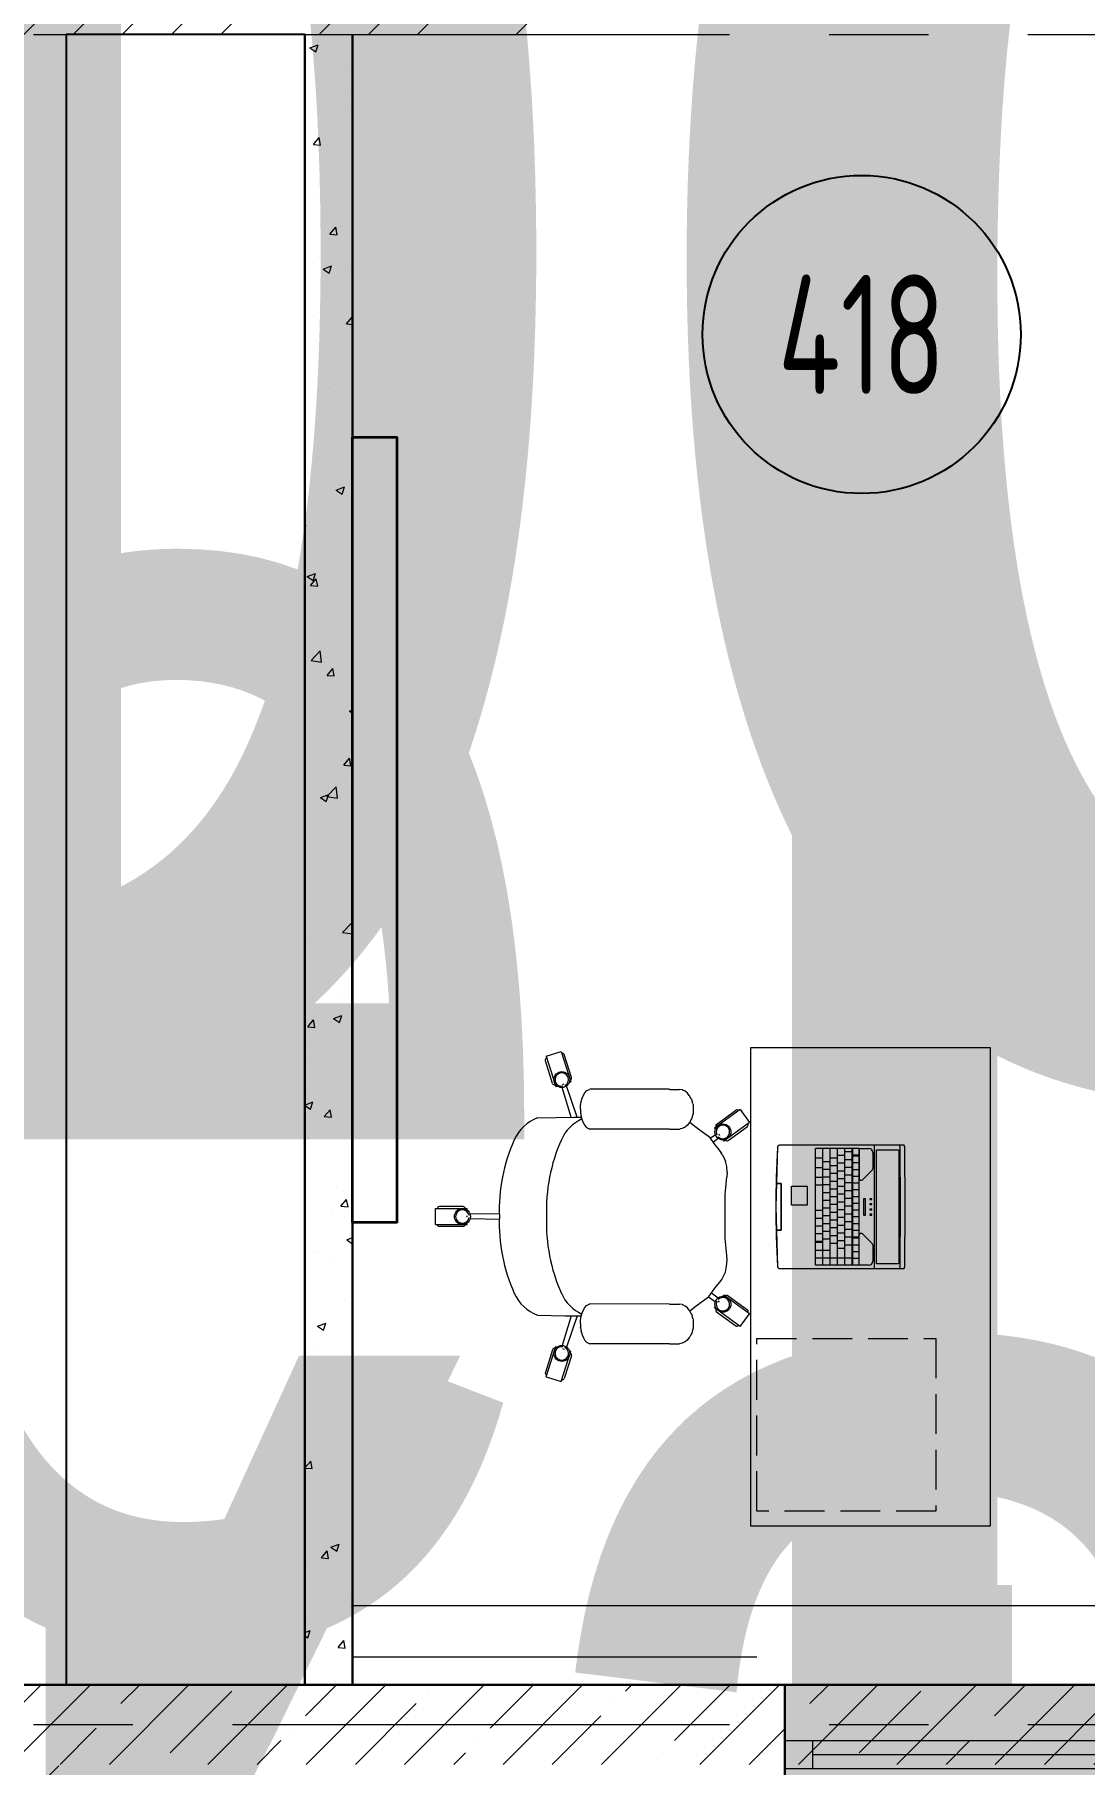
# Model space of a CAD drawing. Header units: millimetres. Extents: x -13407 to 115150, y -83292 to 109271.
# Drawn here: x 38939 to 41578, y 11440 to 15790 of the extents above; entities that cross this region are included whole.
import ezdxf
from ezdxf.enums import TextEntityAlignment as Align

# ---------------------------------------------------------------- set-up
doc = ezdxf.new("R2018")
doc.units = ezdxf.units.MM
doc.linetypes.add('CENTER', pattern=[2, 1.25, -0.25, 0.25, -0.25])
doc.linetypes.add('ГОСТ 2.303 4', pattern=[7, 5, -2, 0])
doc.layers.get('Defpoints').update_dxf_attribs({"color": 6})
for name, color, linetype, lineweight in [('АР_Маркер экспликации', 239, 'Continuous', 13), ('АР_Номер помещения', 1, 'Continuous', 25), ('АР_Окна БЛОК', 250, 'Continuous', 13), ('АР_Оси', 193, 'Continuous', 9), ('АР_Перегородки газоблок', 165, 'Continuous', 30), ('АР_Перегородки газоблок_Штрих', 165, 'Continuous', 5), ('АР_Подоконники', 163, 'Continuous', 9), ('АР_Помещения_площадь', 19, 'Continuous', 9), ('АР_Сущ Несущая стена', 202, 'Continuous', 30), ('АР_Штриховка монолит', 250, 'Continuous', 9), ('ТХ_мебель передв', 250, 'Continuous', 13), ('ТХ_обор_комп принт', 30, 'Continuous', 13)]:
    doc.layers.add(name, color=color, linetype=linetype, lineweight=lineweight)
doc.layers.add('АР_Названия помещений', color=124, linetype='Continuous', lineweight=5, plot=False)
doc.layers.add('ТХ_подиум скрыть', color=7, linetype='Continuous')
doc.styles.add('ISOCPEUR', font='isocpeur.ttf', dxfattribs={"width": 0.7})
doc.styles.get("Standard").update_dxf_attribs({"font": 'arial.ttf'})

# ---------------------------------------------------------------- blocks, each defined once
blk = doc.blocks.new('*U150')
at = {"true_color": 0xffffff}
h = blk.add_hatch(color=7, dxfattribs=at)
h.dxf.hatch_style = 1
h.paths.add_polyline_path([(-1310, -140), (0, -140), (0, 220), (-1310, 220)])
at = {"lineweight": 30}
for p, q in [((-1310, -140), (-1310, 220)), ((0, -140), (0, 220))]:
    blk.add_line(p, q, dxfattribs=at)
for p, q in [((0, 220), (-1310, 220)), ((-1310, 70), (0, 70)), ((-1240, 0), (-1240, 70)), ((-70, 0), (-70, 70)), ((-1310, 0), (0, 0)), ((-1240, 35), (-70, 35)), ((-1310, -140), (0, -140)), ((-1310, -140), (-1310, -140)), ((-1310, -140), (-1310, -140)), ((0, -140), (0, -140)), ((0, -140), (0, -140))]:
    blk.add_line(p, q)
blk = doc.blocks.new('*U267')
at = {"layer": 'АР_Номер помещения', "color": 7}
blk.add_circle((-19374.1, -677.2), 400, dxfattribs=at)
at = {"layer": 'Defpoints', "color": 7, "style": 'ISOCPEUR', "width": 0.7, "flags": 1}
blk.add_attdef('КАТЕГОРИЯ', (-499.2, -2092.2), '', height=250, dxfattribs=at)
at = {"layer": 'Defpoints', "color": 7, "style": 'ISOCPEUR', "width": 0.7}
blk.add_attdef('ПЛОЩАДЬ_ПОМЕЩЕНИЯ', text='', height=200, dxfattribs=at).set_placement((-13142, -3358.3), align=Align.MIDDLE_RIGHT)
at = {"layer": 'АР_Номер помещения', "color": 7, "style": 'ISOCPEUR', "width": 0.7}
blk.add_attdef('НОМЕР_ПОМЕЩЕНИЯ', text='', height=300, dxfattribs=at).set_placement((-19374.1, -677.2), align=Align.MIDDLE_CENTER)
at = {"layer": 'АР_Помещения_площадь', "color": 7, "lineweight": 30, "width": 0.7, "flags": 104}
blk.add_attdef('ИМЯ_ПОМЕЩЕНИЯ', text='', height=100, dxfattribs=at).set_placement((157.6, 1217.1), align=Align.MIDDLE_CENTER)
blk = doc.blocks.new('*U254')
at = {"layer": 'Defpoints', "color": 7, "style": 'ISOCPEUR', "width": 0.7}
blk.add_attdef('ПЛОЩАДЬ_ПОМЕЩЕНИЯ', text='', height=200, dxfattribs=at).set_placement((-15338.2, 559.2), align=Align.MIDDLE_RIGHT)
at = {"layer": 'Defpoints', "color": 7, "style": 'ISOCPEUR', "width": 0.7, "flags": 1}
blk.add_attdef('КАТЕГОРИЯ', (-499.2, -2092.2), '', height=250, dxfattribs=at)
at = {"layer": 'АР_Номер помещения', "color": 7, "style": 'ISOCPEUR', "width": 0.7}
blk.add_attdef('НОМЕР_ПОМЕЩЕНИЯ', text='', height=300, dxfattribs=at).set_placement((-15880.9, 1810), align=Align.MIDDLE_CENTER)
at = {"layer": 'АР_Помещения_площадь', "color": 7, "lineweight": 30, "width": 0.7, "flags": 104}
blk.add_attdef('ИМЯ_ПОМЕЩЕНИЯ', text='', height=100, dxfattribs=at).set_placement((157.6, 1217.1), align=Align.MIDDLE_CENTER)
blk = doc.blocks.new('*U255')
at = {"layer": 'Defpoints', "color": 7, "style": 'ISOCPEUR', "width": 0.7, "flags": 1}
blk.add_attdef('КАТЕГОРИЯ', (-499.2, -2092.2), '', height=250, dxfattribs=at)
at = {"layer": 'Defpoints', "color": 7, "style": 'ISOCPEUR', "width": 0.7}
blk.add_attdef('ПЛОЩАДЬ_ПОМЕЩЕНИЯ', text='', height=200, dxfattribs=at).set_placement((-15686.6, -3870.8), align=Align.MIDDLE_RIGHT)
at = {"layer": 'АР_Номер помещения', "color": 7, "style": 'ISOCPEUR', "width": 0.7}
blk.add_attdef('НОМЕР_ПОМЕЩЕНИЯ', text='', height=300, dxfattribs=at).set_placement((-16530.2, -3402.8), align=Align.MIDDLE_CENTER)
at = {"layer": 'АР_Помещения_площадь', "color": 7, "lineweight": 30, "width": 0.7, "flags": 104}
blk.add_attdef('ИМЯ_ПОМЕЩЕНИЯ', text='', height=100, dxfattribs=at).set_placement((157.6, 1217.1), align=Align.MIDDLE_CENTER)
blk = doc.blocks.new('*U256')
at = {"layer": 'Defpoints', "color": 7, "style": 'ISOCPEUR', "width": 0.7}
blk.add_attdef('ПЛОЩАДЬ_ПОМЕЩЕНИЯ', text='', height=200, dxfattribs=at).set_placement((-18524.8, 365.1), align=Align.MIDDLE_RIGHT)
at = {"layer": 'Defpoints', "color": 7, "style": 'ISOCPEUR', "width": 0.7, "flags": 1}
blk.add_attdef('КАТЕГОРИЯ', (-499.2, -2092.2), '', height=250, dxfattribs=at)
at = {"layer": 'АР_Номер помещения', "color": 7, "style": 'ISOCPEUR', "width": 0.7}
blk.add_attdef('НОМЕР_ПОМЕЩЕНИЯ', text='', height=300, dxfattribs=at).set_placement((-21533.7, 852.7), align=Align.MIDDLE_CENTER)
at = {"layer": 'АР_Помещения_площадь', "color": 7, "lineweight": 30, "width": 0.7, "flags": 104}
blk.add_attdef('ИМЯ_ПОМЕЩЕНИЯ', text='', height=100, dxfattribs=at).set_placement((157.6, 1217.1), align=Align.MIDDLE_CENTER)
blk = doc.blocks.new('*U251')
at = {"layer": 'Defpoints', "color": 7, "style": 'ISOCPEUR', "width": 0.7, "flags": 1}
blk.add_attdef('КАТЕГОРИЯ', (-499.2, -2092.2), '', height=250, dxfattribs=at)
at = {"layer": 'Defpoints', "color": 7, "style": 'ISOCPEUR', "width": 0.7}
blk.add_attdef('ПЛОЩАДЬ_ПОМЕЩЕНИЯ', text='', height=200, dxfattribs=at).set_placement((-20054.8, -13069.5), align=Align.MIDDLE_RIGHT)
at = {"layer": 'АР_Номер помещения', "color": 7, "style": 'ISOCPEUR', "width": 0.7}
blk.add_attdef('НОМЕР_ПОМЕЩЕНИЯ', text='', height=300, dxfattribs=at).set_placement((-20715.5, -4409.2), align=Align.MIDDLE_CENTER)
at = {"layer": 'АР_Помещения_площадь', "color": 7, "lineweight": 30, "width": 0.7, "flags": 104}
blk.add_attdef('ИМЯ_ПОМЕЩЕНИЯ', text='', height=100, dxfattribs=at).set_placement((157.6, 1217.1), align=Align.MIDDLE_CENTER)
blk = doc.blocks.new('*U264')
at = {"layer": 'Defpoints', "color": 7, "style": 'ISOCPEUR', "width": 0.7, "flags": 1}
blk.add_attdef('КАТЕГОРИЯ', (-499.2, -2092.2), '', height=250, dxfattribs=at)
at = {"layer": 'Defpoints', "color": 7, "style": 'ISOCPEUR', "width": 0.7}
blk.add_attdef('ПЛОЩАДЬ_ПОМЕЩЕНИЯ', text='', height=200, dxfattribs=at).set_placement((-21210.9, -3051.6), align=Align.MIDDLE_RIGHT)
at = {"layer": 'АР_Номер помещения', "color": 7, "style": 'ISOCPEUR', "width": 0.7}
blk.add_attdef('НОМЕР_ПОМЕЩЕНИЯ', text='', height=300, dxfattribs=at).set_placement((-17601.4, -2573.3), align=Align.MIDDLE_CENTER)
at = {"layer": 'АР_Помещения_площадь', "color": 7, "lineweight": 30, "width": 0.7, "flags": 104}
blk.add_attdef('ИМЯ_ПОМЕЩЕНИЯ', text='', height=100, dxfattribs=at).set_placement((157.6, 1217.1), align=Align.MIDDLE_CENTER)
blk = doc.blocks.new('*U265')
at = {"layer": 'Defpoints', "color": 7, "style": 'ISOCPEUR', "width": 0.7}
blk.add_attdef('ПЛОЩАДЬ_ПОМЕЩЕНИЯ', text='', height=200, dxfattribs=at).set_placement((-25609.8, -731.8), align=Align.MIDDLE_RIGHT)
at = {"layer": 'Defpoints', "color": 7, "style": 'ISOCPEUR', "width": 0.7, "flags": 1}
blk.add_attdef('КАТЕГОРИЯ', (-499.2, -2092.2), '', height=250, dxfattribs=at)
at = {"layer": 'АР_Номер помещения', "color": 7, "style": 'ISOCPEUR', "width": 0.7}
blk.add_attdef('НОМЕР_ПОМЕЩЕНИЯ', text='', height=300, dxfattribs=at).set_placement((-22113.3, -208), align=Align.MIDDLE_CENTER)
at = {"layer": 'АР_Помещения_площадь', "color": 7, "lineweight": 30, "width": 0.7, "flags": 104}
blk.add_attdef('ИМЯ_ПОМЕЩЕНИЯ', text='', height=100, dxfattribs=at).set_placement((157.6, 1217.1), align=Align.MIDDLE_CENTER)
blk = doc.blocks.new('*U249')
at = {"layer": 'Defpoints', "color": 7, "style": 'ISOCPEUR', "width": 0.7, "flags": 1}
blk.add_attdef('КАТЕГОРИЯ', (-499.2, -2092.2), '', height=250, dxfattribs=at)
at = {"layer": 'Defpoints', "color": 7, "style": 'ISOCPEUR', "width": 0.7}
blk.add_attdef('ПЛОЩАДЬ_ПОМЕЩЕНИЯ', text='', height=200, dxfattribs=at).set_placement((-15056.3, -6727), align=Align.MIDDLE_RIGHT)
at = {"layer": 'АР_Номер помещения', "color": 7, "style": 'ISOCPEUR', "width": 0.7}
blk.add_attdef('НОМЕР_ПОМЕЩЕНИЯ', text='', height=300, dxfattribs=at).set_placement((-15344.1, -5762.7), align=Align.MIDDLE_CENTER)
at = {"layer": 'АР_Помещения_площадь', "color": 7, "lineweight": 30, "width": 0.7, "flags": 104}
blk.add_attdef('ИМЯ_ПОМЕЩЕНИЯ', text='', height=100, dxfattribs=at).set_placement((157.6, 1217.1), align=Align.MIDDLE_CENTER)
blk = doc.blocks.new('СК33 790х830')
for p, q in [((-25.4, 658.7), (-25.4, 718.7)), ((-20.4, 728.7), (19.6, 728.7)), ((-20.4, 728.7), (-20.4, 648.7)), ((19.6, 728.7), (19.6, 648.7)), ((24.6, 658.7), (24.6, 718.7)), ((-20.4, 648.7), (-16.3, 648.7)), ((-7.5, 567.9), (-6.5, 641.6)), ((-2.4, 648.7), (1.6, 648.7)), ((6.6, 567.9), (5.6, 641.6)), ((15.5, 648.7), (19.6, 648.7)), ((-403.5, 450.5), (-415.6, 412.4)), ((-403.5, 450.5), (-327.2, 426.2)), ((-335.3, 434), (-392.4, 452.2)), ((-248.7, 471.7), (-250.3, 402.2)), ((247.8, 471.7), (249.4, 380.4)), ((402.6, 450.5), (326.4, 426.2)), ((334.4, 434), (391.5, 452.2)), ((402.6, 450.5), (414.7, 412.4)), ((-415.6, 412.4), (-339.4, 388.1)), ((-350.4, 386.4), (-407.6, 404.6)), ((-338.1, 392), (-339.4, 388.1)), ((-332.7, 409.1), (-333.9, 405.2)), ((-250.3, 372.2), (-328.7, 398.8)), ((-327.2, 426.2), (-328.5, 422.3)), ((-250.3, 387.2), (-324.8, 410.3)), ((-250.3, 402.2), (-250.3, 398.4)), ((-250.3, 398.4), (-250.3, 380.4)), ((249.4, 387.2), (323.9, 410.3)), ((249.4, 372.2), (327.9, 398.8)), ((326.4, 426.2), (327.6, 422.3)), ((331.8, 409.1), (333, 405.2)), ((337.3, 392), (338.5, 388.1)), ((414.7, 412.4), (338.5, 388.1)), ((349.5, 386.4), (406.7, 404.6)), ((-316.5, 348.5), (-319.3, 343.9)), ((-311.9, 352.8), (-316.5, 348.5)), ((-305.7, 356.6), (-311.9, 352.8)), ((-298.1, 359.7), (-305.7, 356.6)), ((-289.5, 362), (-298.1, 359.7)), ((-289.5, 362), (-289.1, 362.1)), ((-280, 363.5), (-289.1, 362.1)), ((-280, 363.5), (-279.4, 363.5)), ((-270.4, 363.9), (-279.4, 363.5)), ((-270.4, 363.9), (-261.5, 363.5)), ((-261.5, 363.5), (-260.9, 363.5)), ((-260.9, 363.5), (-251.8, 362.1)), ((-251.8, 362.1), (-251.4, 362)), ((-251.4, 362), (-242.8, 359.7)), ((-250.3, 380.4), (-250.3, 369.8)), ((-250.3, 369.8), (-250.3, 361.7)), ((-242.8, 359.7), (-235.2, 356.6)), ((-235.2, 356.6), (-229, 352.8)), ((-229, 352.8), (-224.4, 348.5)), ((-224.4, 348.5), (-221.6, 343.9)), ((223.5, 348.5), (220.7, 343.9)), ((228.1, 352.8), (223.5, 348.5)), ((234.3, 356.6), (228.1, 352.8)), ((241.9, 359.7), (234.3, 356.6)), ((250.5, 362), (241.9, 359.7)), ((249.4, 380.4), (249.4, 369.8)), ((249.4, 369.8), (249.4, 361.7)), ((250.5, 362), (250.9, 362.1)), ((260, 363.5), (250.9, 362.1)), ((260, 363.5), (260.6, 363.5)), ((269.6, 363.9), (260.6, 363.5)), ((269.6, 363.9), (278.5, 363.5)), ((278.5, 363.5), (279.1, 363.5)), ((279.1, 363.5), (288.2, 362.1)), ((288.2, 362.1), (288.6, 362)), ((288.6, 362), (297.2, 359.7)), ((297.2, 359.7), (304.8, 356.6)), ((304.8, 356.6), (311, 352.8)), ((311, 352.8), (315.6, 348.5)), ((315.6, 348.5), (318.4, 343.9)), ((-319.3, 343.9), (-320.4, 340)), ((-320.4, 140.1), (-320.4, 340)), ((-221.6, 343.9), (-220.4, 340)), ((-220.8, 140.1), (-220.4, 340)), ((220.7, 343.9), (219.6, 340)), ((219.6, 140.1), (219.6, 340)), ((318.4, 343.9), (319.1, 340.1)), ((319.6, 140.1), (319.6, 340)), ((-320.4, 140.1), (-320.4, 131.4)), ((-320.4, 131.4), (-320.4, 122.9)), ((-220.8, 140.1), (-220.8, 131.4)), ((-220.8, 131.4), (-220.8, 122.9)), ((219.6, 140.1), (219.6, 131.4)), ((219.6, 131.4), (219.6, 122.9)), ((319.2, 140.1), (319.2, 131.4)), ((319.2, 131.4), (319.2, 122.9)), ((-320.4, 122.9), (-320.4, 114.9)), ((-319.1, 108.6), (-320.4, 114.9)), ((-318.2, 106.4), (-319.1, 108.6)), ((-315.4, 100.3), (-318.2, 106.4)), ((-310.9, 94.9), (-315.4, 100.3)), ((-304.8, 90.2), (-310.9, 94.9)), ((-302.8, 88.6), (-304.8, 90.2)), ((-295.9, 85.2), (-302.8, 88.6)), ((-245, 85.2), (-238, 88.6)), ((-236, 90.2), (-238, 88.6)), ((-237.4, 89.1), (-225.3, 73)), ((-236, 90.2), (-230, 94.9)), ((-230, 94.9), (-225.5, 100.3)), ((-225.5, 100.3), (-222.7, 106.4)), ((-221.8, 108.6), (-222.7, 106.4)), ((-221.8, 108.6), (-220.8, 115)), ((-220.8, 122.9), (-220.8, 115)), ((-220.8, 115), (-220.8, 115)), ((219.6, 122.9), (219.6, 114.9)), ((219.6, 114.9), (220.2, 113.4)), ((220.9, 108.6), (220.2, 113.4)), ((221.8, 106.4), (220.9, 108.6)), ((224.6, 100.3), (221.8, 106.4)), ((229.1, 94.9), (224.6, 100.3)), ((236.6, 89), (224.6, 72.9)), ((235.2, 90.2), (229.1, 94.9)), ((237.2, 88.6), (235.2, 90.2)), ((244.1, 85.2), (237.2, 88.6)), ((295, 85.2), (302, 88.6)), ((304, 90.2), (302, 88.6)), ((304, 90.2), (310, 94.9)), ((310, 94.9), (314.5, 100.3)), ((314.5, 100.3), (317.3, 106.4)), ((318.2, 108.6), (317.3, 106.4)), ((318.2, 108.6), (319.1, 114.9)), ((319.2, 122.9), (319.2, 114.9)), ((319.2, 115), (319.2, 115)), ((-293.4, 84.1), (-295.9, 85.2)), ((-289.9, 83.1), (-293.4, 84.1)), ((-283.9, 81.5), (-289.9, 83.1)), ((-281, 80.9), (-283.9, 81.5)), ((-277.7, 80.5), (-281, 80.9)), ((-274.1, 80.3), (-277.7, 80.5)), ((-270.4, 80.2), (-274.1, 80.3)), ((-266.7, 80.3), (-270.4, 80.2)), ((-263.2, 80.5), (-266.7, 80.3)), ((-259.9, 80.9), (-263.2, 80.5)), ((-257, 81.5), (-259.9, 80.9)), ((-257, 81.5), (-251, 83.1)), ((-247.5, 84.1), (-251, 83.1)), ((-245, 85.2), (-247.5, 84.1)), ((-225.3, 73), (-202.3, 41.8)), ((217.1, 63.1), (201.5, 41.6)), ((224.6, 72.9), (217.1, 63.1)), ((246.6, 84.1), (244.1, 85.2)), ((250.1, 83.1), (246.6, 84.1)), ((256.1, 81.5), (250.1, 83.1)), ((259, 80.9), (256.1, 81.5)), ((262.3, 80.5), (259, 80.9)), ((265.9, 80.3), (262.3, 80.5)), ((269.6, 80.2), (265.9, 80.3)), ((273.3, 80.3), (269.6, 80.2)), ((276.8, 80.5), (273.3, 80.3)), ((280.1, 80.9), (276.8, 80.5)), ((283, 81.5), (280.1, 80.9)), ((283, 81.5), (289, 83.1)), ((292.5, 84.1), (289, 83.1)), ((295, 85.2), (292.5, 84.1)), ((-277.2, -37.6), (-230.1, 27.1)), ((-240.1, 22), (-275.3, -26.6)), ((-244.8, -61.1), (-197.8, 3.6)), ((-230.1, 27.1), (-226.8, 24.7)), ((-215.6, 16.5), (-212.3, 14.2)), ((-202.3, 41.8), (-214.8, 24.6)), ((-192.4, 34.1), (-204.9, 17.4)), ((-202.3, 41.8), (-200.9, 40.2)), ((-201.1, 6), (-197.8, 3.6)), ((-200.9, 40.2), (-180.9, 25.8)), ((-180.9, 25.8), (-161, 10)), ((-161, 10), (-158.5, 8.1)), ((-158.5, 8.1), (-155.5, 6.7)), ((-155.5, 6.7), (-140, -0.5)), ((-55.9, 0), (55.9, 0)), ((55.1, 0), (99.4, -4.1)), ((154.6, 6.7), (139.1, -0.5)), ((154.6, 6.7), (157.6, 8.1)), ((157.6, 8.1), (160.1, 9.9)), ((174.1, 21.2), (160.1, 9.9)), ((180, 25.7), (174.1, 21.2)), ((200, 40.1), (180, 25.7)), ((186.6, 30.4), (196.3, 17.4)), ((192.4, 6), (189.1, 3.6)), ((236.1, -61.1), (189.1, 3.6)), ((196.8, 37.8), (206.1, 24.6)), ((200, 40.1), (201.5, 41.6)), ((206.9, 16.5), (203.7, 14.2)), ((221.5, 27.1), (218.1, 24.7)), ((268.5, -37.6), (221.5, 27.1)), ((231.4, 22), (266.7, -26.6)), ((-277.2, -37.6), (-244.8, -61.1)), ((-199.6, -7.4), (-234.9, -56)), ((-140, -0.5), (-125, -3.6)), ((-125, -3.6), (-109.6, -4.9)), ((-109.6, -4.9), (-98.7, -4.1)), ((-98.7, -4.1), (-55.1, 0)), ((110.5, -5), (99.4, -4.1)), ((110.5, -5), (125, -3.7)), ((125, -3.7), (139.1, -0.5)), ((190.9, -7.4), (226.2, -56)), ((268.5, -37.6), (236.1, -61.1))]:
    blk.add_line(p, q)
for centre in [(-0.4, 660.7), (-344.7, 410.8), (343.9, 410.8), (-221, 5.7), (212.3, 5.7)]:
    blk.add_circle(centre, 20)
for centre, radius, start, end in [((-20.4, 718.7), 5, 90, 180), ((19.6, 718.7), 5, 0, 90), ((-20.4, 658.7), 5, 180, 270), ((-0.4, 660.7), 17, 279.4623, 260.5377), ((19.6, 658.7), 5, 270, 0), ((-15.4, 128.3), 439.7, 88.0553, 113.9054), ((14.5, 128.3), 439.7, 66.0946, 91.9447), ((-152.2, 436.1), 102.8, 113.6677, 159.763), ((151.4, 436.1), 102.8, 20.237, 66.3323), ((-393.9, 447.5), 5, 72.3275, 162.3275), ((-15.4, 9.9), 439.7, 88.0553, 113.9054), ((14.5, 9.9), 439.7, 66.0946, 91.9447), ((393, 447.5), 5, 17.6725, 107.6725), ((-406.1, 409.3), 5, 162.3275, 252.3275), ((-344.7, 410.8), 17, 351.7899, 332.8652), ((-336.8, 429.2), 5, 342.3275, 72.3275), ((-152.2, 317.7), 102.8, 113.6677, 155.3986), ((151.4, 317.7), 102.8, 24.6014, 66.3323), ((343.9, 410.8), 17, 207.1348, 188.2101), ((335.9, 429.2), 5, 107.6725, 197.6725), ((405.2, 409.3), 5, 287.6725, 17.6725), ((-348.9, 391.1), 5, 252.3275, 342.3275), ((348, 391.1), 5, 197.6725, 287.6725), ((-236, 19), 5, 54, 144), ((-221, 5.7), 17, 63.4623, 44.5377), ((212.3, 5.7), 17, 135.4623, 116.5377), ((227.3, 19), 5, 36, 126), ((-271.3, -29.5), 5, 144, 234), ((-203.6, -4.5), 5, 324, 54), ((195, -4.5), 5, 126, 216), ((262.6, -29.5), 5, 306, 36), ((-238.9, -53), 5, 234, 324), ((230.2, -53), 5, 216, 306)]:
    blk.add_arc(centre, radius, start, end)
blk = doc.blocks.new('laptop')
at = {"color": 0}
for p, q in [((-150.3, 324.5), (-155, 323.2)), ((-150.3, 324.5), (-155, 323.2)), ((-155, 323.2), (-155, 9.7)), ((-155, 323.2), (-155, 9.7)), ((-150.3, 312.7), (-155, 311.4)), ((0, 325.7), (-150.3, 324.5)), ((0, 325.7), (-150.3, 324.5)), ((0, 313.9), (-150.3, 312.7)), ((-143, 308.8), (-140, 309.5)), ((-143, 253.6), (-143, 308.8)), ((-140, 309.5), (140, 309.5)), ((150.3, 324.5), (0, 325.7)), ((150.3, 324.5), (0, 325.7)), ((150.3, 312.7), (0, 313.9)), ((140, 309.5), (143, 308.8)), ((143, 308.8), (143, 253.6)), ((155, 323.2), (150.3, 324.5)), ((155, 323.2), (150.3, 324.5)), ((155, 311.4), (150.3, 312.7)), ((155, 9.7), (155, 323.2)), ((155, 9.7), (155, 323.2)), ((155, 248), (-155, 248)), ((-147, 210), (-147, 234)), ((-140, 252.9), (-143, 253.6)), ((140, 252.9), (-140, 252.9)), ((-137, 244), (-95.6, 244)), ((-68, 218.5), (-92, 242.5)), ((-18.5, 241.8), (-20.5, 241.8)), ((-20.5, 241.8), (-20.5, 236.8)), ((-20.5, 236.8), (-18.5, 236.8)), ((-20.5, 226), (-20.5, 220.4)), ((20.5, 226), (-20.5, 226)), ((-20.5, 220.4), (20.5, 220.4)), ((-18.5, 236.8), (-18.5, 241.8)), ((-5.5, 241.8), (-7.5, 241.8)), ((-7.5, 241.8), (-7.5, 236.8)), ((-7.5, 236.8), (-5.5, 236.8)), ((-5.5, 236.8), (-5.5, 241.8)), ((7.5, 241.8), (5.5, 241.8)), ((5.5, 241.8), (5.5, 236.8)), ((5.5, 236.8), (7.5, 236.8)), ((7.5, 236.8), (7.5, 241.8)), ((20.5, 241.8), (18.5, 241.8)), ((18.5, 241.8), (18.5, 236.8)), ((18.5, 236.8), (20.5, 236.8)), ((20.5, 236.8), (20.5, 241.8)), ((20.5, 220.4), (20.5, 226)), ((68, 218.5), (92, 242.5)), ((95.6, 244), (137, 244)), ((143, 253.6), (140, 252.9)), ((147, 234), (147, 210)), ((-147, 210), (-147, 100)), ((147, 210), (-147, 210)), ((-147, 210), (-71.6, 210)), ((-130, 194.2), (-147, 194.2)), ((147, 191.7), (-147, 191.7)), ((-138, 191.7), (-138, 173.3)), ((-130, 210), (-130, 194.2)), ((-127.5, 210), (-127.5, 194.2)), ((76.5, 194.2), (-127.5, 194.2)), ((-118.5, 191.7), (-118.5, 173.3)), ((-110.5, 210), (-110.5, 194.2)), ((-99, 191.7), (-99, 173.3)), ((-93.5, 210), (-93.5, 194.2)), ((-79.5, 191.7), (-79.5, 173.3)), ((-76.5, 210), (-76.5, 194.2)), ((-60, 191.7), (-60, 173.3)), ((-59.5, 210), (-59.5, 194.2)), ((-42.5, 210), (-42.5, 194.2)), ((-40.5, 191.7), (-40.5, 173.3)), ((-25.5, 210), (-25.5, 194.2)), ((-21, 191.7), (-21, 173.3)), ((-8.5, 210), (-8.5, 194.2)), ((-1.5, 191.7), (-1.5, 173.3)), ((8.5, 210), (8.5, 194.2)), ((18, 191.7), (18, 173.3)), ((25.5, 210), (25.5, 194.2)), ((37.5, 191.7), (37.5, 173.3)), ((42.5, 210), (42.5, 194.2)), ((57, 191.7), (57, 173.3)), ((59.5, 210), (59.5, 194.2)), ((68.8, 210), (68.8, 211.3)), ((68.8, 210), (68.8, 211.3)), ((147, 210), (68.8, 210)), ((76.5, 210), (76.5, 194.2)), ((76.5, 191.7), (76.5, 173.3)), ((79, 210), (79, 194.2)), ((147, 194.2), (79, 194.2)), ((96, 210), (96, 194.2)), ((96, 191.7), (96, 173.3)), ((113, 210), (113, 194.2)), ((129, 191.7), (129, 100)), ((130, 210), (130, 194.2)), ((147, 210), (147, 100)), ((147, 173.3), (-147, 173.3)), ((147, 155), (-147, 155)), ((147, 136.7), (-147, 136.7)), ((-129, 173.3), (-129, 155)), ((-122.5, 155), (-122.5, 136.7)), ((-113.5, 136.7), (-113.5, 118.3)), ((-109.5, 173.3), (-109.5, 155)), ((-103, 155), (-103, 136.7)), ((-94, 136.7), (-94, 118.3)), ((-90, 173.3), (-90, 155)), ((-83.5, 155), (-83.5, 136.7)), ((-74.5, 136.7), (-74.5, 118.3)), ((-70.5, 173.3), (-70.5, 155)), ((-64, 155), (-64, 136.7)), ((-55, 136.7), (-55, 118.3)), ((-51, 173.3), (-51, 155)), ((-44.5, 155), (-44.5, 136.7)), ((-35.5, 136.7), (-35.5, 118.3)), ((-31.5, 173.3), (-31.5, 155)), ((-25, 155), (-25, 136.7)), ((-16, 136.7), (-16, 118.3)), ((-12, 173.3), (-12, 155)), ((-5.5, 155), (-5.5, 136.7)), ((3.5, 136.7), (3.5, 118.3)), ((7.5, 173.3), (7.5, 155)), ((14, 155), (14, 136.7)), ((23, 136.7), (23, 118.3)), ((27, 173.3), (27, 155)), ((33.5, 155), (33.5, 136.7)), ((42.5, 136.7), (42.5, 118.3)), ((46.5, 173.3), (46.5, 155)), ((53, 155), (53, 136.7)), ((62, 136.7), (62, 118.3)), ((66, 173.3), (66, 155)), ((72.5, 155), (72.5, 136.7)), ((81.5, 136.7), (81.5, 118.3)), ((85.5, 173.3), (85.5, 155)), ((92, 155), (92, 136.7)), ((105, 173.3), (105, 155)), ((109.5, 136.7), (109.5, 100)), ((147, 118.3), (-147, 118.3)), ((147, 100), (-147, 100)), ((-122.7, 118.3), (-122.7, 100)), ((-98.3, 118.3), (-98.3, 100)), ((-74, 118.3), (-74, 100)), ((-54.5, 118.3), (-54.5, 100)), ((9.5, 118.3), (9.5, 100)), ((29, 118.3), (29, 100)), ((48.5, 118.3), (48.5, 100)), ((68, 118.3), (68, 100)), ((87.5, 118.3), (87.5, 100)), ((90, 118.3), (90, 100)), ((-155, 9.7), (-154.5, 7.6)), ((-154.5, 7.6), (-152.4, 5.3)), ((-152.4, 5.3), (-150.3, 4.7)), ((-150.3, 4.7), (0, 0)), ((-59, 14), (-59, 0.7)), ((59, 14), (-59, 14)), ((-59, 0.7), (-59, 14)), ((-59, 14), (59, 14)), ((0, 0), (150.3, 4.7)), ((59, 0.7), (59, 14)), ((59, 14), (59, 0.7)), ((150.3, 4.7), (153.2, 5.9)), ((153.2, 5.9), (154.7, 7.9)), ((154.7, 7.9), (155, 9.7))]:
    blk.add_line(p, q, dxfattribs=at)
blk.add_lwpolyline([(-51.9, 78.7), (-4, 78.7), (-4, 39.2), (-51.9, 39.2)], close=True, dxfattribs=at)
for centre, radius, start, end in [((-137, 234), 10, 90, 180), ((-95.6, 239), 5, 45, 90), ((-71.6, 215), 5, 270, 45), ((71.6, 215), 5, 135, 236.1175), ((95.6, 239), 5, 90, 135), ((137, 234), 10, 0, 90), ((-150, 9.7), 5, 180, 266.4167), ((0, 2405), 2405, 266.4167, 273.5833), ((150, 9.7), 5, 273.5833, 0)]:
    blk.add_arc(centre, radius, start, end, dxfattribs=at)
blk = doc.blocks.new('стол учителя комп класс')
at = {"ltscale": 250.120383}
blk.add_lwpolyline([(0, 0), (1201.8, 0), (1201.8, 603.5), (0, 603.5)], close=True, dxfattribs=at)
at = {"linetype": 'ГОСТ 2.303 4', "ltscale": 20}
blk.add_lwpolyline([(37.1, 587.7), (471.2, 587.7), (471.2, 137.6), (37.1, 137.6)], close=True, dxfattribs=at)
blk.add_blockref('СК33 790х830', (778.2, 667.1))
at = {"rotation": 180}
blk.add_blockref('laptop', (802.1, 540), dxfattribs=at)

msp = doc.modelspace()

# ---------------------------------------------------------------- hatches: boundary and pattern name
at = {"layer": 'АР_Перегородки газоблок_Штрих', "ltscale": 100}
h = msp.add_hatch(dxfattribs=at)
h.set_pattern_fill('AR-CONC', color=256, scale=30)
h.set_pattern_definition([(50, (-195010.61, -55205.68), (215.17805, -18.82564), [22.5, -247.5]), (355, (-195010.61, -55205.68), (-41.6254, 225.65764), [18, -198]), (100.45144, (-194992.68, -55207.25), (173.55265, 206.832), [19.12206, -210.34263]), (46.1842, (-195010.61, -55145.68), (320.1724, -49.65578), [33.75, -371.25]), (96.63564, (-194983.93, -55149.82), (280.3986, 292.2356), [28.6831, -315.51413]), (351.18416, (-195010.6, -55145.68), (280.3986, 292.2356), [27, -297]), (21, (-194980.61, -55160.68), (179.07212, -120.78567), [22.5, -247.5]), (326, (-194980.61, -55160.68), (72.9946, 217.54501), [18, -198]), (71.45144, (-194965.7, -55170.75), (252.06671, 96.75935), [19.12206, -210.34263]), (37.5, (-195010.615, -55205.68), (3.647957, 99.868156), [0, -195.6, 0, -201, 0, -198.75]), (7.5, (-195010.61, -55205.68), (78.92086, 118.323514), [0, -114.6, 0, -191.1, 0, -75.75]), (327.5, (-195077.515, -55205.68), (160.14673, -6.766462), [0, -75, 0, -234, 0, -310.5]), (317.5, (-195107.51, -55205.68), (174.95585, 30.031495), [0, -97.5, 0, -155.4, 0, -220.5])])
h.paths.add_polyline_path([(39618.4, 15790), (39618.4, 11640), (39738.4, 11640), (39738.4, 15790)])
at = {"layer": 'АР_Штриховка монолит', "ltscale": 100}
h = msp.add_hatch(dxfattribs=at)
h.set_pattern_fill('ANSI35', color=256, scale=700)
h.set_pattern_definition([(45, (-937365.81, 114349.9), (-123.743687, 123.743687), []), (45, (-937242.07, 114349.9), (-123.743687, 123.743687), [218.75, -43.75, 0, -43.75])])
h.paths.add_polyline_path([(40238.4, 15990), (36837, 15990), (36837, 15790), (40238.4, 15790)])
h = msp.add_hatch(dxfattribs=at)
h.set_pattern_fill('ANSI35', color=256, scale=700)
h.set_pattern_definition([(45, (-943338.09, 109999.9), (-123.743687, 123.743687), []), (45, (-943214.34, 109999.9), (-123.743687, 123.743687), [218.75, -43.75, 0, -43.75])])
h.paths.add_polyline_path([(47535, 11640), (36357, 11640), (36357, 11440), (38599.7, 11440), (38599.7, 11040), (38999.7, 11040), (38999.7, 11440), (47535, 11440)])

# ---------------------------------------------------------------- linework, layer by layer
at = {"layer": 'АР_Оси', "linetype": 'CENTER', "ltscale": 1000}
for p, q in [((-12563.8, 15790), (71033.4, 15790)), ((-12563.8, 11540), (71033.4, 11540))]:
    msp.add_line(p, q, dxfattribs=at)
at = {"layer": 'АР_Перегородки газоблок', "ltscale": 100}
for points in [[(39618.4, 11640), (39618.4, 15790)], [(39738.4, 15790), (39738.4, 11640)]]:
    msp.add_lwpolyline(points, dxfattribs=at)
at = {"layer": 'АР_Подоконники', "ltscale": 100}
msp.add_line((39738.4, 11840), (47535, 11840), dxfattribs=at)
at = {"layer": 'АР_Сущ Несущая стена', "ltscale": 100}
msp.add_line((36357, 11640), (47535, 11640), dxfattribs=at)
at = {"layer": 'ТХ_мебель передв', "ltscale": 100}
msp.add_line((40755, 11710), (39738.4, 11710), dxfattribs=at)
at = {"layer": 'ТХ_обор_комп принт', "lineweight": 35}
msp.add_lwpolyline([(39738.4, 14777.3), (39849.7, 14777.3), (39849.7, 12802.6), (39738.4, 12802.6)], close=True, dxfattribs=at)
at = {"layer": 'ТХ_подиум скрыть'}
msp.add_lwpolyline([(39018.4, 11640), (39618.4, 11640), (39618.4, 15790), (39018.4, 15790)], close=True, dxfattribs=at)

# ---------------------------------------------------------------- block references
at = {"layer": 'АР_Маркер экспликации', "color": 7}
ref = msp.add_blockref('*U264', (39645.3, 27719.1), dxfattribs=at)
lines = msp.add_mtext('\\W0.8000;Кабинет русского языка и литературы', dxfattribs={"layer": 'АР_Названия помещений', "insert": (20877.4, 27384.9), "char_height": 5327.78, "width": 926.94, "attachment_point": 1})
ref.add_attrib('ИМЯ_ПОМЕЩЕНИЯ', '', (20877.4, 27384.9), dxfattribs={"flags": 104}).embed_mtext(lines)
ref = msp.add_blockref('*U265', (52577.1, 25363.3), dxfattribs=at)
lines = msp.add_mtext('\\W0.8000;Кабинет русского языка и ', dxfattribs={"layer": 'АР_Названия помещений', "insert": (30484.5, 27189.2), "char_height": 4128.132, "width": 926.94, "attachment_point": 1})
ref.add_attrib('ИМЯ_ПОМЕЩЕНИЯ', '', (30484.5, 27189.2), dxfattribs={"flags": 104}).embed_mtext(lines)
ref = msp.add_blockref('*U256', (40171.8, 19950.3), dxfattribs=at)
lines = msp.add_mtext('\\W0.8000;Санузел для девочек (основная и старшая школа)\\P ', dxfattribs={"layer": 'АР_Названия помещений', "insert": (18855.6, 20555.5), "char_height": 4165.615, "width": 86.841, "attachment_point": 1})
ref.add_attrib('ИМЯ_ПОМЕЩЕНИЯ', '', (18855.6, 20555.5), dxfattribs={"flags": 104}).embed_mtext(lines)
ref = msp.add_blockref('*U251', (32463.4, 23260.5), dxfattribs=at)
lines = msp.add_mtext('\\W0.8000;Кабинет информатики с возможностью деления трансформируемой перегородкой на \\Pдва помещения', dxfattribs={"layer": 'АР_Названия помещений', "insert": (9884.5, 20777.4), "char_height": 5640.769, "width": 926.94, "attachment_point": 1})
ref.add_attrib('ИМЯ_ПОМЕЩЕНИЯ', '', (9884.5, 20777.4), dxfattribs={"flags": 104}).embed_mtext(lines)
ref = msp.add_blockref('*U249', (49045.9, 23570.2), dxfattribs=at)
lines = msp.add_mtext('\\W0.8000;Коридор', dxfattribs={"layer": 'АР_Названия помещений', "insert": (33756.3, 18618.8), "char_height": 5492.578, "width": 640.158, "attachment_point": 1})
ref.add_attrib('ИМЯ_ПОМЕЩЕНИЯ', '', (33756.3, 18618.8), dxfattribs={"flags": 104}).embed_mtext(lines)
ref = msp.add_blockref('*U267', (60392.3, 15713.2), dxfattribs=at)
ref.add_attrib('НОМЕР_ПОМЕЩЕНИЯ', '418', dxfattribs={"layer": 'АР_Номер помещения', "color": 7, "height": 300, "style": 'ISOCPEUR', "width": 0.7}).set_placement((41018.2, 15035.9), align=Align.MIDDLE_CENTER)
ref = msp.add_blockref('*U254', (35006.2, 12588.1), dxfattribs=at)
lines = msp.add_mtext('\\W0.8000;Помещение связи', dxfattribs={"layer": 'АР_Названия помещений', "insert": (19537.4, 15258.3), "char_height": 3493.941, "width": 926.94, "attachment_point": 1})
ref.add_attrib('ИМЯ_ПОМЕЩЕНИЯ', '', (19537.4, 15258.3), dxfattribs={"flags": 104}).embed_mtext(lines)
ref = msp.add_blockref('*U255', (44596, 16166.1), dxfattribs=at)
lines = msp.add_mtext('\\W0.8000;Кабинет иностранного языка (основная и старшая школа)', dxfattribs={"layer": 'АР_Названия помещений', "insert": (25220.6, 13166.2), "char_height": 5492.578, "width": 640.158, "attachment_point": 1})
ref.add_attrib('ИМЯ_ПОМЕЩЕНИЯ', '', (25220.6, 13166.2), dxfattribs={"flags": 104}).embed_mtext(lines)
at = {"layer": 'АР_Окна БЛОК', "xscale": -1, "rotation": 180}
msp.add_blockref('*U150', (42135, 11500), dxfattribs=at)
at = {"layer": 'ТХ_мебель передв', "ltscale": 250.120383, "rotation": 90}
msp.add_blockref('стол учителя комп класс', (41342.3, 12040), dxfattribs=at)

doc.saveas('drawing.dxf')
